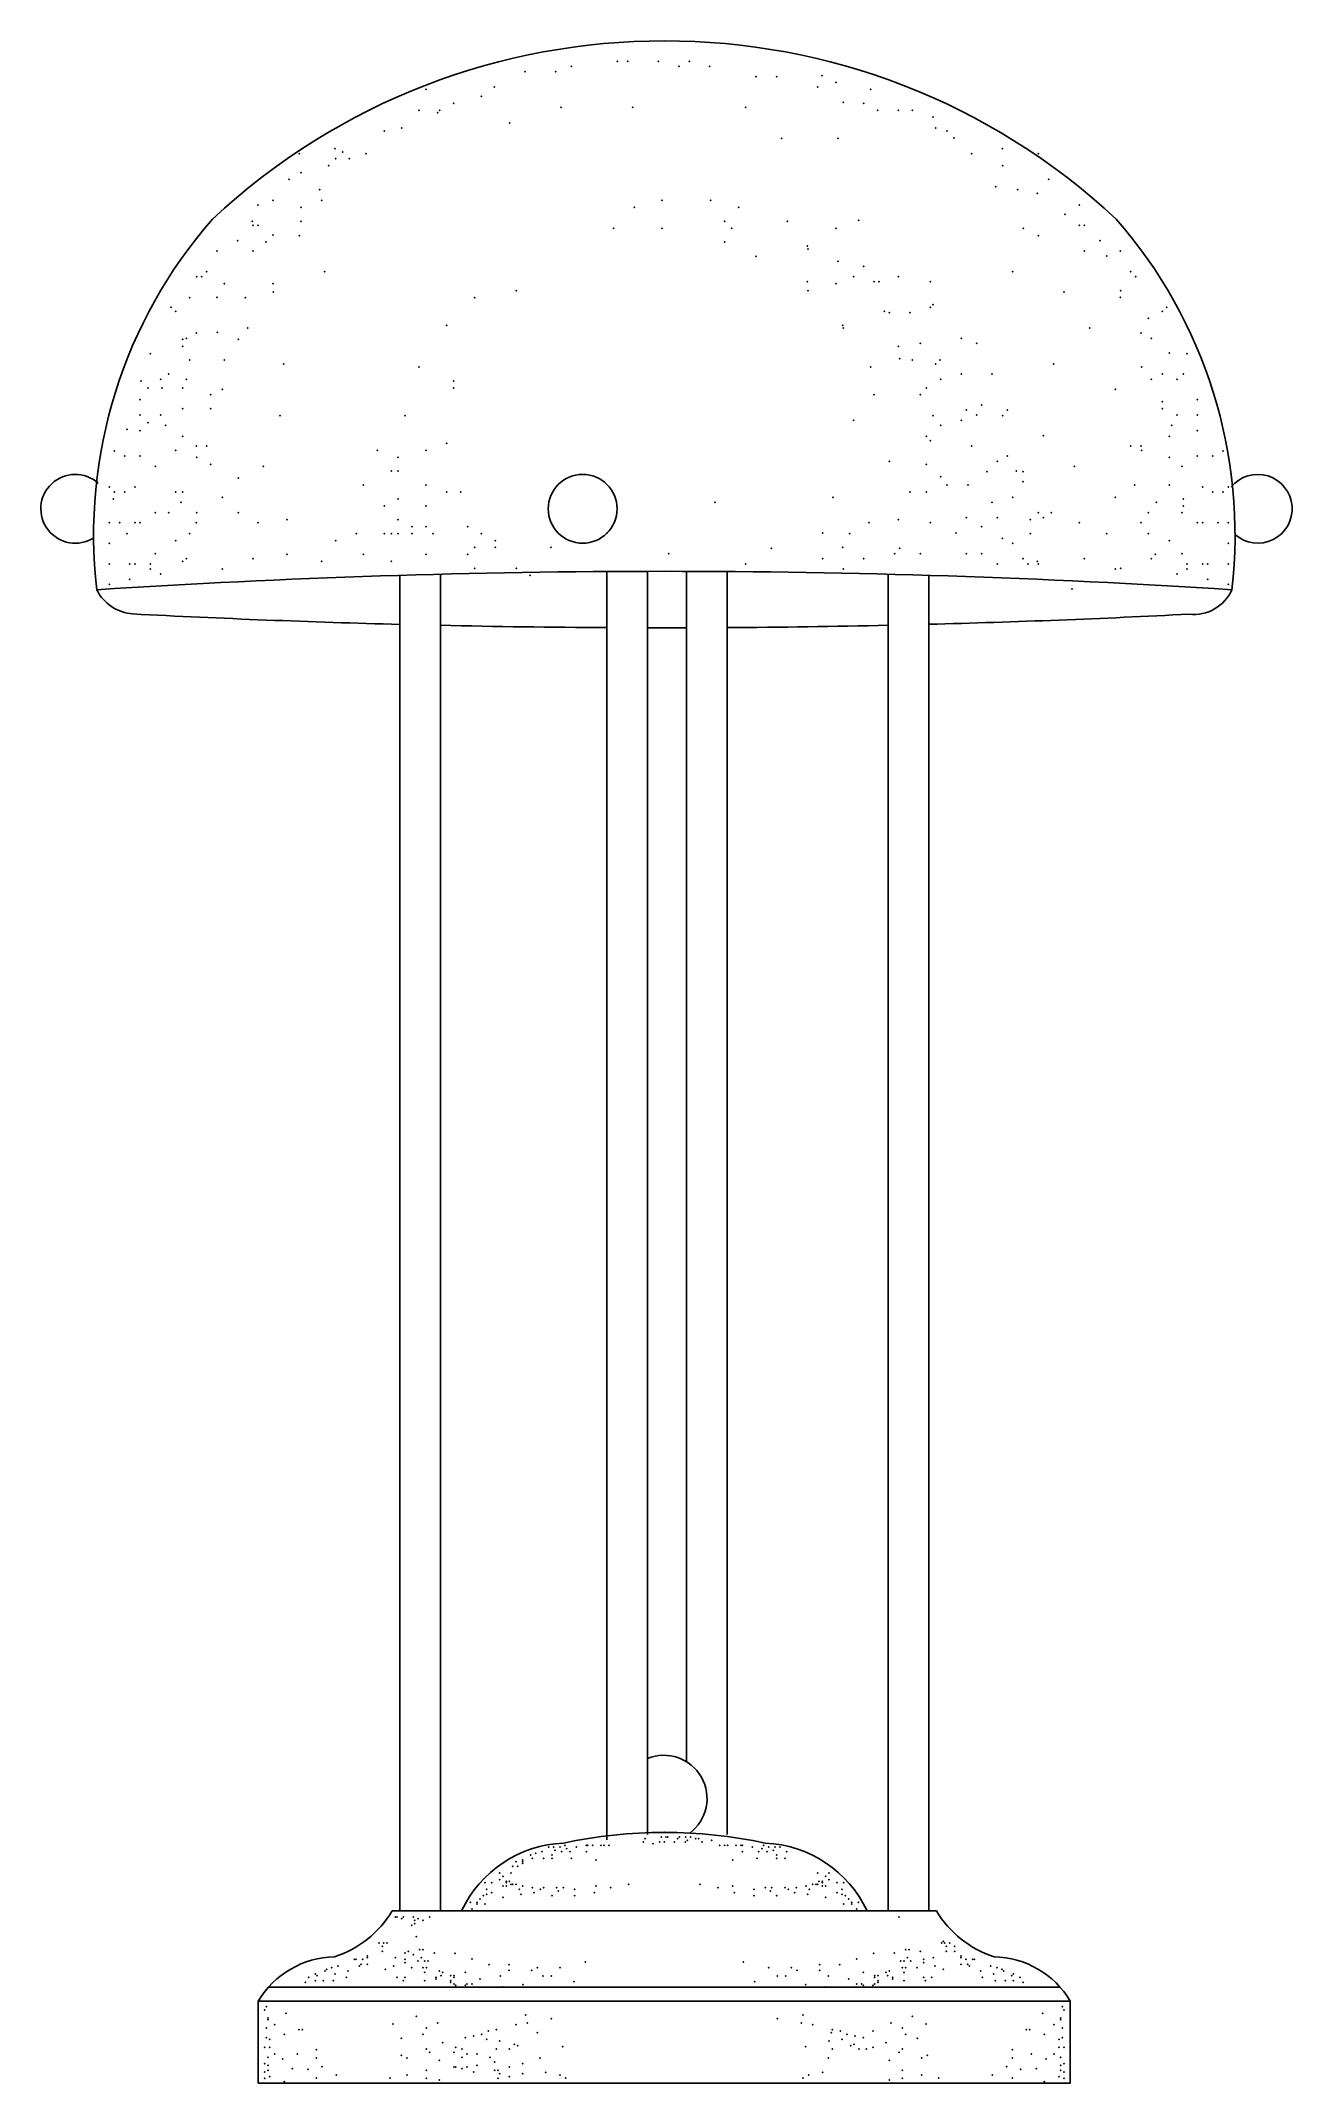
# Model space of a CAD drawing. Extents: x 2029 to 2435, y 361 to 1024.
import ezdxf

# ---------------------------------------------------------------- set-up
doc = ezdxf.new("R2010")
doc.units = 0
doc.header["$MEASUREMENT"] = 0
for name, color, linetype in [('3', 3, 'CONTINUOUS'), ('7', 7, 'CONTINUOUS'), ('BH', 3, 'CONTINUOUS')]:
    doc.layers.add(name, color=color, linetype=linetype)

msp = doc.modelspace()

# ---------------------------------------------------------------- linework, layer by layer
at = {"layer": '3'}
for p in [(2247.75, 873.87), (2212.8, 863.89), (2194.59, 859.22), (2232.77, 857.24), (2266.06, 858.9), (2187.83, 850.22), (2257.74, 853.91), (2224.52, 439.38), (2188.28, 397.74), (2190.12, 398.66), (2197.46, 398.66), (2205.72, 400.49), (2256.97, 400.49), (2265.23, 398.66), (2272.57, 398.66), (2274.4, 397.74), (2185.53, 393.16), (2191.95, 395.91), (2194.71, 395.91), (2202.05, 394.07), (2260.64, 394.07), (2267.98, 395.91), (2270.73, 395.91), (2277.16, 393.16), (2150.96, 382.81), (2154.13, 379.11), (2157.84, 380.7), (2174.25, 378.05), (2176.89, 378.58), (2183.24, 380.17), (2186.42, 383.34), (2186.95, 380.7), (2190.12, 377.57), (2194.71, 382.15), (2267.98, 382.15), (2275.74, 380.7), (2276.27, 383.34), (2279.45, 380.17), (2285.46, 377.57), (2285.8, 378.58), (2288.44, 378.05), (2299.03, 378.05), (2304.85, 380.7), (2308.55, 379.11), (2311.73, 382.81), (2153.08, 377), (2154.13, 372.24), (2155.19, 371.18), (2159.43, 374.35), (2163.13, 371.18), (2163.66, 372.77), (2165.78, 372.24), (2166.84, 375.94), (2169.48, 376.47), (2172.13, 377), (2173.72, 375.41), (2176.89, 372.24), (2177.95, 374.88), (2181.13, 372.24), (2182.71, 373.82), (2183.77, 373.29), (2198.38, 372.98), (2277.19, 372.98), (2284.74, 374.88), (2285.8, 372.24), (2288.97, 375.41), (2290.56, 377), (2291.8, 373.29), (2292.86, 373.82), (2293.21, 376.47), (2294.45, 372.24), (2295.85, 375.94), (2296.91, 372.24), (2299.03, 372.77), (2303.26, 374.35), (2307.49, 371.18), (2308.55, 372.24), (2309.61, 377), (2146.06, 370.23), (2147.9, 369.32), (2154.13, 365.36), (2158.37, 368.54), (2163.13, 366.42), (2163.66, 366.42), (2165.78, 369.59), (2165.78, 365.89), (2167.36, 370.65), (2167.36, 366.42), (2169.48, 364.84), (2170.54, 370.65), (2170.54, 366.95), (2174.77, 369.59), (2176.36, 368.01), (2176.36, 365.36), (2177.42, 365.36), (2177.95, 364.31), (2181.13, 366.42), (2185.36, 367.48), (2185.36, 364.31), (2191.04, 369.32), (2192.87, 364.73), (2282.7, 364.73), (2284.54, 369.32), (2304.32, 368.54), (2308.55, 365.36), (2314.79, 369.32), (2316.63, 370.23), (2108.09, 361.66), (2147.9, 363.82), (2154.13, 362.72), (2158.37, 362.19), (2177.42, 362.72), (2181.13, 363.25), (2197.46, 363.82), (2199.3, 362.9), (2276.28, 362.9), (2278.11, 363.82), (2304.32, 362.19), (2308.55, 362.72), (2314.79, 363.82), (2354.6, 361.66)]:
    msp.add_point(p, dxfattribs=at)
at = {"layer": '7'}
for p, q in [((2145.55, 417.08), (2145.55, 850.19)), ((2158.72, 417.08), (2158.72, 850.56)), ((2212.68, 440.12), (2212.68, 851.43)), ((2225.85, 441.86), (2225.85, 851.49)), ((2238.51, 465.45), (2238.51, 851.48)), ((2251.68, 441.8), (2251.68, 851.42)), ((2303.97, 417.08), (2303.97, 850.56)), ((2317.14, 417.08), (2317.14, 850.19)), ((2102.99, 392.32), (2359.7, 392.32)), ((2099.67, 387.82), (2363.01, 387.82))]:
    msp.add_line(p, q, dxfattribs=at)
for points in [[(2415.43, 845.51, 0.211623), (2377.85, 965.75, 0.394402), (2084.84, 965.75, 0.211623), (2047.26, 845.51)], [(2047.26, 845.51, 0.261126), (2058.97, 837.68, 0.006576), (2145.55, 834.29, 0.006576)], [(2317.14, 834.31, 0.006413), (2401.58, 837.6, 0.32566), (2415.43, 845.51)], [(2158.72, 833.98, 0.004096), (2212.68, 833.23, 0.004096)], [(2225.85, 833.19, 0.000961), (2238.51, 833.19, 0.000961)], [(2251.68, 833.25, 0.003969), (2303.97, 833.99, 0.003969)], [(2297.08, 417.08, 0.279541), (2264.06, 439.02, 0.105641), (2198.63, 439.02, 0.279541), (2165.61, 417.08)]]:
    msp.add_lwpolyline(points, format="xyb", dxfattribs=at)
msp.add_lwpolyline([(2143.09, 417.08, -0.183308), (2124.38, 402.18, 0.257824), (2099.67, 387.82), (2099.67, 361.19), (2363.01, 361.19), (2363.01, 387.82, 0.257824), (2338.31, 402.18, -0.183308), (2319.6, 417.08)], format="xyb", close=True, dxfattribs=at)
msp.add_circle((2204.86, 871.77), 11.16, dxfattribs=at)
for centre, radius, start, end in [((2040.3, 871.77), 11.16, 48.47685, 302.45151), ((2423.8, 871.77), 11.16, 228.34307, 140.6334), ((2231.34, -1984.93), 2836.42, 86.27884, 93.72116), ((2231.18, 453.5), 14.02, 306.76193, 112.33488)]:
    msp.add_arc(centre, radius, start, end, dxfattribs=at)
at = {"layer": 'BH'}
for p in [(2186.16, 1013.56), (2196.15, 1013.56), (2201.14, 1015.22), (2216.12, 1016.88), (2219.45, 1016.88), (2229.44, 1016.88), (2236.1, 1015.22), (2239.43, 1016.88), (2246.09, 1015.22), (2154.03, 1007.79), (2176.17, 1008.57), (2261.07, 1011.89), (2267.73, 1011.89), (2281.04, 1008.57), (2282.47, 1012.29), (2286.97, 1010.04), (2298.24, 1007.79), (2151.77, 1001.04), (2157.86, 1000.25), (2158.53, 1001.04), (2163.04, 1003.29), (2172.05, 1005.54), (2197.81, 1001.92), (2221.12, 1001.92), (2257.74, 1001.92), (2289.37, 1003.58), (2295.99, 1003.29), (2300.49, 1001.04), (2307.25, 1001.04), (2311.76, 1001.04), (2140.51, 994.29), (2146.21, 995.27), (2181.17, 996.93), (2318.52, 998.79), (2319.33, 995.27), (2323.03, 994.29), (2112.92, 986.95), (2124.57, 988.61), (2126.99, 987.53), (2134.56, 986.95), (2269.39, 991.94), (2287.7, 991.94), (2325.28, 992.04), (2330.98, 986.95), (2340.97, 988.61), (2352.62, 986.95), (2113.47, 980.78), (2122.48, 983.03), (2124.73, 985.28), (2129.24, 985.28), (2341.05, 983.03), (2109.59, 978.64), (2119.58, 975.31), (2338.8, 976.28), (2345.97, 975.31), (2352.32, 974.03), (2355.95, 978.64), (2099.6, 970.32), (2104.45, 971.78), (2113.47, 969.52), (2120.23, 971.78), (2221.63, 969.52), (2230.64, 971.78), (2246.41, 971.78), (2255.43, 969.52), (2361.33, 967.27), (2365.94, 970.32), (2097.69, 965.02), (2097.94, 963.67), (2099.6, 963.67), (2104.45, 960.52), (2113.47, 965.02), (2214.87, 962.77), (2230.64, 962.77), (2250.92, 965.02), (2253.17, 962.77), (2271.2, 965.02), (2286.97, 962.77), (2294.36, 965.33), (2347.81, 962.77), (2365.94, 963.67), (2367.61, 963.67), (2086.28, 955.35), (2092.94, 958.68), (2097.94, 955.35), (2102.2, 958.27), (2112.92, 960.34), (2250.92, 958.27), (2277.72, 957.02), (2277.96, 956.02), (2352.62, 960.34), (2367.61, 955.35), (2372.6, 958.68), (2379.26, 955.35), (2082.95, 948.7), (2121.24, 948.7), (2261.07, 953.69), (2287.7, 952.03), (2296.03, 950.37), (2344.3, 948.7), (2374.85, 953.77), (2382.59, 948.7), (2079.67, 947.01), (2081.29, 947.04), (2088.68, 944.76), (2104.45, 944.76), (2104.59, 942.05), (2183.32, 942.51), (2277.72, 945.38), (2277.96, 942.51), (2286.97, 944.76), (2292.7, 947.04), (2299.36, 945.38), (2301.02, 945.38), (2307.25, 947.01), (2317.67, 945.38), (2360.95, 942.05), (2379.36, 942.51), (2384.25, 947.04), (2071.3, 937.06), (2072.91, 935.76), (2077.41, 940.26), (2086.28, 940.39), (2095.44, 940.26), (2169.8, 940.26), (2302.75, 935.76), (2304.35, 935.4), (2311.01, 935.4), (2317.67, 937.06), (2318.52, 938.01), (2379.26, 940.39), (2392.88, 935.76), (2394.24, 937.06), (2079.62, 928.75), (2086.43, 929.01), (2096.27, 930.41), (2160.79, 931.26), (2289.23, 931.26), (2289.37, 930.41), (2369.27, 930.41), (2385.92, 928.75), (2388.37, 933.51), (2064.64, 922.1), (2075.16, 926.75), (2075.16, 924.5), (2076.3, 927.08), (2093.19, 926.75), (2307.25, 924.5), (2314.34, 925.42), (2327.65, 927.08), (2332.65, 925.42), (2389.25, 927.08), (2395.13, 922.25), (2400.9, 922.1), (2070.65, 915.5), (2077.41, 920), (2088.68, 920), (2107.92, 918.77), (2151.77, 917.75), (2298.24, 917.75), (2307.68, 920.43), (2311.76, 920), (2319.33, 918.77), (2320.77, 920), (2327.65, 915.44), (2337.64, 915.44), (2357.62, 918.77), (2386.12, 917.75), (2392.88, 915.5), (2399.64, 915.5), (2061.64, 913.25), (2063.89, 911), (2067.97, 913.78), (2068.4, 911), (2075.16, 911), (2076.3, 913.78), (2084.17, 908.75), (2087.95, 910.46), (2163.04, 913.25), (2163.04, 911), (2299.36, 908.79), (2314.34, 908.79), (2316.27, 911), (2321, 913.78), (2377.59, 910.46), (2389.25, 913.78), (2397.57, 913.78), (2061.31, 907.13), (2061.31, 902.14), (2067.97, 902.14), (2075.16, 904.24), (2084.17, 904.24), (2106.71, 901.99), (2147.27, 901.99), (2318.52, 901.99), (2329.32, 903.8), (2332.65, 902.14), (2334.31, 905.47), (2341.05, 901.99), (2342.64, 903.8), (2392.88, 906.5), (2392.88, 904.24), (2397.57, 902.14), (2404.23, 907.13), (2404.23, 902.14), (2057.13, 897.49), (2061.31, 897.15), (2063.89, 899.74), (2069.64, 898.81), (2075.16, 895.24), (2292.7, 900.48), (2316.27, 895.24), (2321, 898.81), (2327.65, 900.48), (2354.29, 895.49), (2395.13, 895.24), (2395.9, 898.81), (2404.23, 897.15), (2052.99, 890.5), (2056.32, 888.84), (2061.31, 888.84), (2072.91, 890.74), (2079.62, 892.16), (2079.67, 888.49), (2082.95, 892.16), (2138.25, 890.74), (2145.01, 888.49), (2154.03, 890.74), (2160.79, 892.99), (2317.67, 893.83), (2330.98, 892.16), (2342.64, 888.84), (2382.59, 892.16), (2385.92, 892.16), (2386.12, 890.74), (2395.13, 888.49), (2404.23, 888.84), (2409.22, 888.84), (2412.55, 890.5), (2066.31, 885.51), (2084.17, 886.24), (2093.19, 881.73), (2101.26, 885.51), (2142.76, 883.99), (2145.01, 883.99), (2304.35, 887.17), (2316.27, 886.24), (2321, 882.18), (2335.98, 883.85), (2339.31, 887.17), (2345.56, 883.99), (2347.63, 883.85), (2364.28, 885.51), (2399.23, 885.51), (2051.33, 878.86), (2052.63, 874.98), (2052.99, 877.2), (2056.32, 877.2), (2059.65, 878.86), (2072.91, 877.23), (2075.16, 877.23), (2087.95, 875.53), (2133.75, 879.48), (2145.01, 874.98), (2145.01, 874.98), (2154.03, 879.48), (2160.79, 877.23), (2165.29, 877.23), (2286.04, 875.53), (2311.01, 877.2), (2316.27, 877.23), (2323.03, 879.48), (2329.79, 879.48), (2344.3, 875.53), (2347.63, 880.52), (2377.59, 875.53), (2383.87, 879.48), (2395.13, 879.48), (2399.64, 874.98), (2405.89, 878.86), (2409.22, 877.2), (2412.55, 877.2), (2414.22, 878.86), (2066.31, 870.54), (2070.65, 870.48), (2074.63, 873.87), (2079.67, 870.48), (2093.19, 870.48), (2108.96, 868.23), (2140.51, 872.73), (2145.01, 868.23), (2154.03, 872.73), (2307.25, 868.23), (2329.32, 868.88), (2337.64, 873.87), (2339.31, 868.88), (2350.07, 868.23), (2352.62, 870.54), (2354.29, 868.88), (2356.83, 870.48), (2388.37, 870.48), (2390.91, 873.87), (2399.23, 870.54), (2399.64, 872.73), (2051.33, 867.22), (2054.66, 867.22), (2057.13, 863.73), (2059.65, 867.22), (2061.31, 867.22), (2072.91, 861.47), (2077.41, 863.73), (2079.62, 867.22), (2099.6, 867.22), (2124.73, 861.47), (2131.49, 863.73), (2140.51, 863.73), (2142.76, 863.73), (2145.01, 863.73), (2149.52, 865.98), (2149.52, 863.73), (2154.03, 865.98), (2156.28, 863.73), (2167.55, 865.98), (2172.05, 863.73), (2176.56, 861.47), (2282.71, 863.89), (2291.48, 863.73), (2297.69, 867.22), (2317.67, 867.22), (2325.99, 863.89), (2334.29, 865.98), (2340.97, 862.23), (2350.07, 863.73), (2365.94, 867.22), (2374.85, 863.73), (2385.92, 867.22), (2388.37, 863.73), (2395.13, 861.47), (2404.23, 867.22), (2405.89, 867.22), (2410.89, 867.22), (2414.22, 867.22), (2051.33, 860.57), (2066.31, 857.24), (2075.16, 854.72), (2076.3, 855.58), (2097.94, 855.58), (2108.96, 856.97), (2120.23, 854.72), (2133.75, 856.97), (2142.76, 854.72), (2154.03, 856.97), (2167.55, 856.97), (2169.8, 859.22), (2176.56, 859.22), (2282.71, 855.58), (2289.23, 859.22), (2296.03, 855.58), (2306.01, 857.24), (2307.68, 858.9), (2314.34, 857.24), (2329.32, 857.24), (2334.31, 857.24), (2344.3, 860.57), (2347.63, 855.58), (2352.32, 854.72), (2367.61, 855.58), (2389.25, 855.58), (2390.63, 856.97), (2399.23, 857.24), (2414.22, 860.57), (2051.33, 853.91), (2057.98, 853.91), (2057.98, 848.93), (2059.65, 853.91), (2064.64, 853.91), (2064.64, 852.25), (2067.97, 850.59), (2087.95, 852.25), (2169.8, 852.47), (2183.32, 852.47), (2289.37, 852.25), (2339.31, 853.91), (2349.29, 853.91), (2352.62, 853.91), (2377.59, 852.25), (2379.36, 852.47), (2397.57, 850.59), (2400.9, 853.91), (2400.9, 852.25), (2405.89, 853.91), (2407.56, 853.91), (2407.56, 848.93), (2414.22, 853.91), (2051.33, 847.26), (2363.59, 845.72), (2414.22, 847.26), (2193.83, 437.8), (2195.41, 437.8), (2197.53, 437.8), (2199.12, 438.32), (2199.65, 437.27), (2202.82, 437.8), (2206, 438.32), (2206.53, 438.32), (2208.12, 438.32), (2210.76, 438.32), (2211.82, 438.32), (2213.41, 438.32), (2225.05, 440.44), (2227.7, 438.85), (2229.81, 439.38), (2230.34, 440.97), (2231.4, 442.55), (2231.4, 439.38), (2231.93, 440.97), (2232.46, 440.97), (2234.58, 439.38), (2235.64, 440.44), (2236.17, 440.97), (2236.17, 440.97), (2238.17, 439.38), (2238.28, 440.97), (2238.81, 439.91), (2239.87, 440.97), (2241.46, 440.44), (2242.52, 440.44), (2243.57, 439.38), (2246.75, 439.91), (2249.28, 438.32), (2250.87, 438.32), (2251.93, 438.32), (2254.57, 438.32), (2256.16, 438.32), (2256.69, 438.32), (2259.86, 437.8), (2263.04, 437.27), (2263.57, 438.32), (2265.16, 437.8), (2267.27, 437.8), (2268.86, 437.8), (2182.18, 431.45), (2183.24, 433.04), (2183.77, 431.45), (2185.36, 433.57), (2185.36, 433.04), (2185.36, 432.51), (2188.01, 435.15), (2188.53, 434.1), (2189.59, 435.68), (2191.71, 436.21), (2192.24, 434.1), (2194.89, 435.15), (2194.89, 434.1), (2195.94, 436.74), (2198.06, 436.21), (2200.71, 436.21), (2201.24, 434.1), (2206, 436.21), (2209.17, 433.57), (2253.51, 433.57), (2256.69, 436.21), (2261.45, 434.1), (2261.98, 436.21), (2264.63, 436.21), (2266.74, 436.74), (2267.8, 435.15), (2267.8, 434.1), (2270.45, 434.1), (2270.98, 436.21), (2173.19, 426.16), (2173.72, 424.05), (2175.3, 426.16), (2177.95, 429.34), (2177.95, 427.22), (2179.01, 428.28), (2179.01, 425.11), (2180.07, 426.69), (2180.07, 426.16), (2180.07, 425.11), (2180.07, 425.11), (2181.13, 426.69), (2181.65, 429.34), (2181.65, 425.64), (2182.18, 425.64), (2183.24, 425.64), (2184.3, 424.05), (2185.36, 425.11), (2188.53, 424.58), (2191.18, 424.05), (2192.24, 424.58), (2196.47, 424.58), (2198.59, 424.58), (2202.29, 424.05), (2209.17, 425.11), (2213.94, 424.58), (2219.76, 425.64), (2242.93, 425.64), (2242.93, 425.64), (2248.75, 424.58), (2253.51, 425.11), (2260.39, 424.05), (2264.1, 424.58), (2266.21, 424.58), (2270.45, 424.58), (2271.51, 424.05), (2274.15, 424.58), (2277.33, 425.11), (2278.39, 424.05), (2279.45, 425.64), (2280.5, 425.64), (2281.03, 429.34), (2281.03, 425.64), (2281.56, 426.69), (2282.62, 426.69), (2282.62, 426.16), (2282.62, 425.11), (2282.62, 425.11), (2283.68, 428.28), (2283.68, 425.11), (2284.74, 429.34), (2284.74, 427.22), (2287.38, 426.16), (2288.97, 424.05), (2289.5, 426.16), (2168.42, 419.82), (2168.95, 417.71), (2170.54, 419.82), (2170.54, 419.29), (2171.6, 420.88), (2172.66, 421.94), (2173.19, 419.29), (2173.72, 422.46), (2175.3, 422.99), (2179.01, 421.41), (2184.83, 422.46), (2189.06, 422.99), (2194.89, 421.94), (2197, 423.52), (2202.29, 421.94), (2208.65, 422.99), (2254.04, 422.99), (2260.39, 421.94), (2265.69, 423.52), (2267.8, 421.94), (2273.62, 422.99), (2277.86, 422.46), (2283.68, 421.41), (2287.38, 422.99), (2288.97, 422.46), (2289.5, 419.29), (2290.03, 421.94), (2291.09, 420.88), (2292.15, 419.82), (2292.15, 419.29), (2293.73, 417.71), (2294.26, 419.82), (2144.08, 415.06), (2144.61, 415.06), (2146.2, 414.53), (2146.72, 415.06), (2149.37, 412.42), (2149.9, 415.06), (2150.43, 414), (2150.43, 412.95), (2151.49, 414.53), (2153.08, 414), (2155.19, 415.06), (2307.49, 415.06), (2138.79, 406.6), (2139.84, 405.55), (2140.37, 406.6), (2141.43, 406.6), (2150.96, 408.72), (2152.02, 404.49), (2153.08, 404.49), (2309.61, 404.49), (2310.67, 404.49), (2321.25, 406.6), (2321.78, 407.13), (2322.31, 406.6), (2322.84, 405.55), (2323.9, 406.6), (2325.49, 405.55), (2121.32, 397.61), (2121.85, 398.14), (2123.44, 398.67), (2123.44, 398.67), (2125.56, 399.2), (2128.73, 397.61), (2130.85, 401.32), (2131.38, 401.32), (2132.44, 399.2), (2132.96, 399.73), (2133.49, 401.32), (2135.08, 402.37), (2135.08, 401.84), (2135.08, 399.73), (2139.84, 403.96), (2140.9, 398.14), (2143.55, 399.2), (2144.08, 401.84), (2147.25, 403.43), (2147.25, 401.32), (2147.25, 400.26), (2148.31, 403.96), (2149.37, 398.67), (2149.9, 402.9), (2151.49, 400.79), (2152.55, 401.84), (2153.08, 398.67), (2153.6, 400.79), (2154.13, 398.67), (2154.66, 400.79), (2156.78, 403.43), (2158.37, 397.61), (2163.5, 403.24), (2169.01, 401.41), (2174.52, 399.57), (2180.94, 399.57), (2180.94, 397.74), (2281.75, 399.57), (2281.75, 397.74), (2288.17, 399.57), (2293.68, 401.41), (2299.19, 403.24), (2304.32, 397.61), (2305.91, 403.43), (2308.02, 400.79), (2308.55, 398.67), (2309.08, 400.79), (2309.61, 398.67), (2310.14, 401.84), (2311.2, 400.79), (2313.32, 398.67), (2314.37, 403.96), (2315.43, 401.32), (2315.43, 400.26), (2318.61, 401.84), (2319.14, 399.2), (2321.78, 398.14), (2322.84, 403.96), (2325.49, 403.96), (2327.61, 402.37), (2327.61, 401.84), (2327.61, 399.73), (2329.19, 401.32), (2329.72, 399.73), (2330.25, 399.2), (2331.31, 401.32), (2331.84, 401.32), (2333.96, 397.61), (2337.13, 399.2), (2339.25, 398.67), (2339.25, 398.67), (2340.84, 398.14), (2341.37, 397.61), (2114.97, 393.91), (2116.03, 395.5), (2118.15, 396.56), (2118.15, 394.44), (2118.68, 396.03), (2120.79, 394.44), (2123.97, 394.44), (2124.5, 396.56), (2128.2, 395.5), (2144.61, 395.5), (2146.72, 394.44), (2147.25, 395.5), (2153.6, 397.09), (2153.6, 394.44), (2157.31, 395.5), (2157.31, 394.97), (2158.9, 396.03), (2159.43, 397.09), (2162.07, 396.03), (2162.07, 394.44), (2162.07, 393.91), (2162.07, 393.91), (2163.13, 396.03), (2163.13, 395.5), (2163.13, 393.39), (2163.66, 392.86), (2166.84, 397.09), (2166.84, 392.86), (2166.84, 392.33), (2167.36, 393.39), (2168.95, 393.39), (2171.6, 394.97), (2178.19, 395.91), (2179.01, 392.33), (2283.68, 392.33), (2284.5, 395.91), (2291.09, 394.97), (2293.73, 393.39), (2295.32, 393.39), (2295.85, 397.09), (2295.85, 392.86), (2295.85, 392.33), (2299.03, 392.86), (2299.56, 396.03), (2299.56, 395.5), (2299.56, 393.39), (2300.61, 396.03), (2300.61, 394.44), (2300.61, 393.91), (2300.61, 393.91), (2303.26, 397.09), (2303.79, 396.03), (2305.38, 395.5), (2305.38, 394.97), (2309.08, 397.09), (2309.08, 394.44), (2315.43, 395.5), (2315.96, 394.44), (2318.08, 395.5), (2334.49, 395.5), (2338.19, 396.56), (2338.72, 394.44), (2341.9, 394.44), (2344.01, 396.03), (2344.54, 396.56), (2344.54, 394.44), (2346.66, 395.5), (2347.72, 393.91), (2101.74, 384.93), (2102.27, 385.98), (2360.42, 385.98), (2360.95, 384.93), (2102.27, 379.11), (2102.8, 382.28), (2102.8, 381.75), (2104.92, 380.17), (2108.62, 383.87), (2112.85, 378.58), (2113.94, 378.49), (2143.31, 380.32), (2316.16, 380.32), (2348.75, 378.49), (2349.83, 378.58), (2354.07, 383.87), (2357.77, 380.17), (2359.89, 382.28), (2359.89, 381.75), (2360.42, 379.11), (2101.74, 372.77), (2102.27, 375.94), (2103.33, 375.41), (2103.33, 372.77), (2108.09, 377), (2118.53, 372.07), (2146.06, 375.73), (2313.4, 375.73), (2344.16, 372.07), (2354.6, 377), (2359.36, 375.41), (2359.36, 372.77), (2360.42, 375.94), (2360.95, 372.77), (2101.74, 367.48), (2101.74, 364.84), (2102.8, 369.59), (2102.8, 366.95), (2102.8, 365.36), (2104.92, 370.65), (2107.56, 369.07), (2110.74, 365.89), (2112.32, 370.65), (2115.77, 365.65), (2118.53, 369.32), (2120.36, 366.57), (2342.32, 366.57), (2344.16, 369.32), (2346.91, 365.65), (2350.36, 370.65), (2351.95, 365.89), (2355.13, 369.07), (2357.77, 370.65), (2359.89, 369.59), (2359.89, 366.95), (2359.89, 365.36), (2360.95, 367.48), (2360.95, 364.84), (2101.74, 362.72), (2103.33, 363.25), (2118.53, 362.9), (2124.95, 363.82), (2142.39, 362.9), (2320.3, 362.9), (2337.74, 363.82), (2344.16, 362.9), (2359.36, 363.25), (2360.95, 362.72)]:
    msp.add_point(p, dxfattribs=at)

doc.saveas('drawing.dxf')
